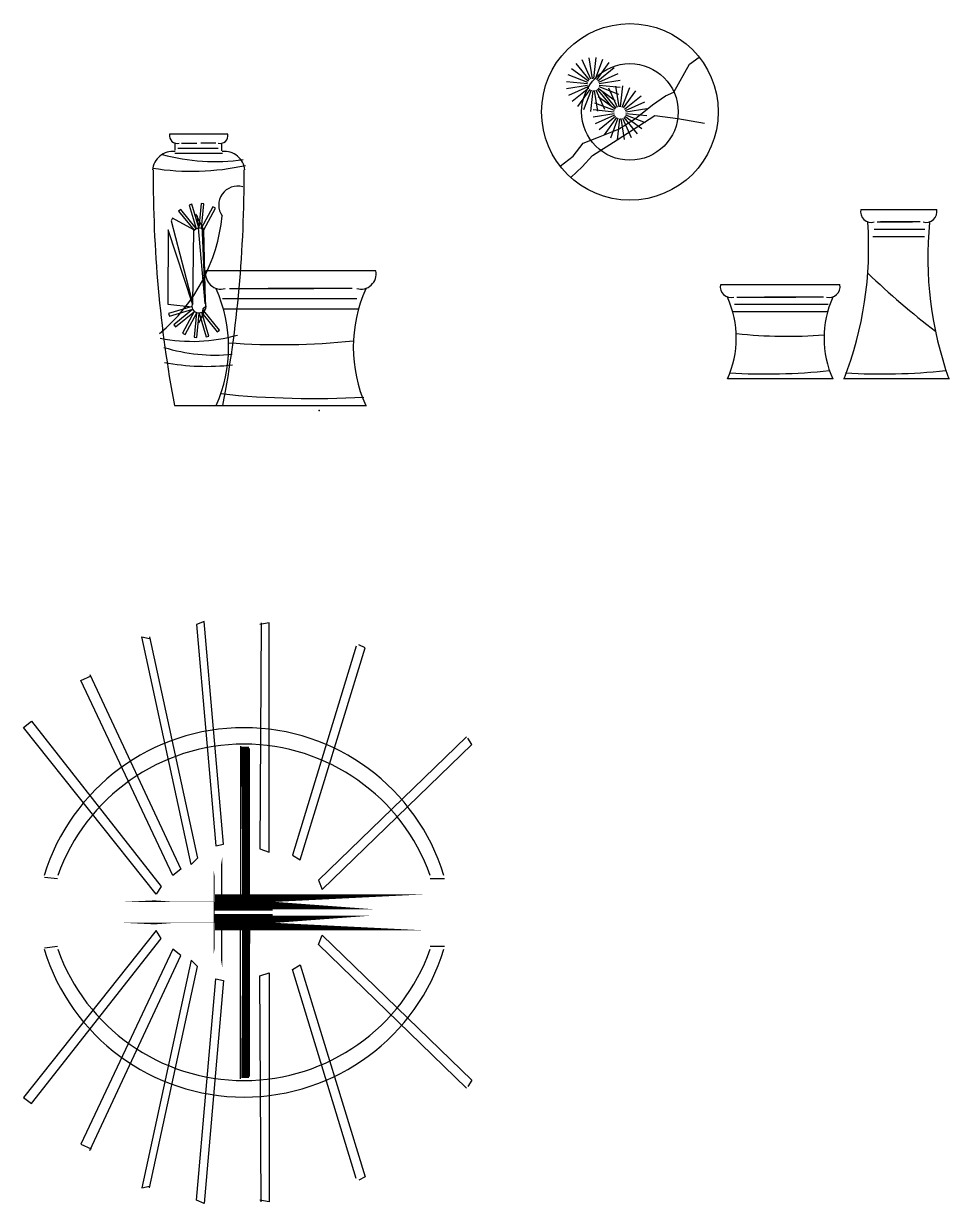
# Model space of a CAD drawing. Extents: x -42728 to 99010, y -18674 to 47645.
# Drawn here: x 57909 to 58834, y 3375 to 4554 of the extents above; entities that cross this region are included whole.
import ezdxf

# ---------------------------------------------------------------- set-up
doc = ezdxf.new("R2010")
doc.units = 0
doc.header["$LTSCALE"] = 100
doc.header["$MEASUREMENT"] = 0
doc.layers.get('0').update_dxf_attribs({"linetype": 'CONTINUOUS'})
for name, color, linetype in [('00-ELE', 2, 'CONTINUOUS'), ('HATCH', 9, 'CONTINUOUS'), ('YANGTAI', 5, 'CONTINUOUS'), ('家具', 223, 'CONTINUOUS')]:
    doc.layers.add(name, color=color, linetype=linetype)
doc.styles.add('COMPLEX', font='COMPLEX')

# ---------------------------------------------------------------- blocks, each defined once
blk = doc.blocks.new('A$C63C56A86')
at = {"layer": 'HATCH'}
for p, q in [((75.20007078340859, 275.8949962272136), (17.1205938361818, 275.8949962272136)), ((22.22575839349884, 266.8552917303286), (22.22575839349884, 260.0304767661119)), ((65.59728515319875, 261.8693550820872), (25.46216791516053, 261.8693550820872)), ((69.10089751155465, 266.1728160161119), (69.10089751155465, 259.3479432296999)), ((70.02934468953754, 256.7020180151567), (22.30474730324931, 256.7020180151567)), ((223.3020723688533, 139.4983303674499), (53.37998327321839, 139.4983303674499)), ((204.0965011083754, 111.4470480772115), (70.06313143117586, 111.4470480772115)), ((205.7949925505673, 101.1123739433506), (70.88706309147528, 101.112373943336)), ((21.85386522664339, 4.880035054241489), (70.466799392947, 4.880035054241489)), ((62.84652605414158, 4.880035054241489), (213.8355295879301, 4.880035054241489))]:
    blk.add_line(p, q, dxfattribs=at)
for points in [[(28.93940923459013, 267.0366921490177), (44.1622868469567, 267.0366921490177)], [(63.38125538500026, 267.0366921490177), (48.15837777263368, 267.0366921490177)], [(77.01761407003505, 121.781722211058), (161.2265044959495, 121.781722211058)], [(199.6644415720366, 121.781722211058), (115.4555511461222, 121.781722211058)]]:
    blk.add_lwpolyline(points, dxfattribs=at)
for points in [[(26.08865946673905, 199.1500434370073), (41.54017737679533, 180.1353582238198), (43.66836160505773, 181.8647414005509), (28.21684369500144, 200.8794266137529)], [(36.6620919466659, 205.1682123223845), (43.66082808727515, 181.6878939277058), (46.28882022711332, 182.4712148033841), (39.29008408650407, 205.9515331980774)], [(48.73372332888539, 206.6819979454713), (46.21418356630602, 182.3107119952738), (48.94189563722466, 182.0287170673955), (51.46143539980403, 206.4000030176076)], [(60.46575716501684, 203.4609401676835), (48.8115185884817, 181.9089940216045), (51.22368115451536, 180.6046144616676), (62.8779197310505, 202.156560607732)], [(18.62313513577101, 189.5437029473223), (40.17508128183545, 106.2459822454375), (41.47946084177238, 180.3016269368063), (19.92751469570794, 191.9558655133415)], [(43.1905300541257, 195.9954158366863), (51.05741244149976, 180.5438979266301), (52.78679561827448, 106.7722315730471), (44.91991323084221, 193.8672316084385)], [(15.40207735795411, 106.1681869858412), (39.77336330813705, 103.6486472232909), (40.05535823604441, 106.3763592942387), (15.68407228580327, 180.5393811821241)], [(49.20869893950294, 185.4219833567595), (52.60994814537116, 106.7797650908296), (53.39326902109315, 104.1517729509915), (49.99201981516671, 182.7939912169359)], [(16.91586298102629, 94.09655560363626), (40.39618137574871, 101.0952917442455), (39.61286050002673, 103.7232838840691), (16.13254210536252, 96.72454774347443)], [(22.93403186640353, 83.52312312372396), (41.94871707962011, 98.97464103376569), (40.21933390284539, 101.1028252620135), (21.20464868968702, 85.65130735195726)], [(32.54037235610303, 76.05759879272682), (44.19461093263817, 97.60954493877671), (41.78244836660451, 98.91392449872819), (30.12820979006938, 77.36197835266375)], [(44.27240619223448, 72.83654101492448), (46.79194595481385, 97.20782696512197), (44.06423388383701, 97.48982189300023), (41.54469412131584, 73.11853594278818)], [(47.50142678475822, 89.9748360130734), (52.83104823928443, 101.6290745896231), (51.5266686794057, 99.21691202360398), (46.19704722482129, 87.5626734470543)], [(56.34403757445398, 74.35032663802576), (49.34530143384472, 97.83064503270452), (46.71730929400655, 97.04732415701164), (53.71604543461581, 73.56700576233288)], [(66.91747005438083, 80.36849552338845), (51.46595214432455, 99.38318073659048), (49.33776791606215, 97.65379755984486), (64.78928582611843, 78.63911234665738)], [(50.72248456257512, 101.7068698492194), (53.23276621298282, 104.2264096117697), (52.95077128507546, 101.4986975408219), (50.44048963472596, 98.97915777827166)]]:
    blk.add_lwpolyline(points, close=True, dxfattribs=at)
for centre, radius, start, end in [((24.64452965490636, 274.4171988286371), 7.667691657551744, 168.8878288180989, 285.7308097263161), ((67.67613496471313, 274.4171988286371), 7.667691657551744, 254.2691902736839, 11.11217118190147), ((20.36157800370711, 238.3307486695967), 20.45072787964904, 83.8943112351193, 174.6476703046515), ((62.27145465745707, 449.4921536681768), 200.817270110717, 254.7891191320039, 278.1419029014128), ((71.95908661591238, 238.3307486695967), 20.45072787964904, 5.352329695348605, 96.10568876488111), ((39.42420702546951, 489.6437503849857), 250.6278373339463, 261.0099178588138, 282.3263700869696), ((1262.753394649801, 235.1327068437504), 1262.080795745192, 179.7682121409062, 190.5118530065767), ((-1170.432730030181, 235.1327068437504), 1262.080795745163, 349.4881469934231, 0.2317878590937483), ((85.03997793552116, 205.2594510343015), 18.84497256710107, 74.07313374279177, 215.4781250021237), ((-105.7942977946659, 212.4811843941397), 176.4251540861773, 309.7541122448927, 354.092158568205), ((68.42785491063842, 136.5427355703259), 15.33538331510349, 168.8878288180989, 285.7308097263161), ((208.2542007314041, 136.5427355703259), 15.33538331510349, 254.2691902736839, 11.11217118190147), ((-66.66656909015728, 63.14947821396072), 142.6961218061722, 335.8990014833817, 24.10099851661828), ((343.3486247322289, 63.14947821396072), 142.6961218061722, 155.8990014833817, 204.1009985166183), ((39.67180349453702, 236.0567757039507), 167.0086717935601, 258.9734111213955, 285.773989502065), ((62.24423078249674, 226.2706297798841), 170.9378470201588, 252.7164787927375, 275.8382484819354), ((128.2358405755367, 763.6466299421854), 697.9071186932835, 265.7040598871924, 275.9676294166842), ((54.03946874765097, 271.3418364221116), 227.2654374409036, 259.3136102591685, 276.544719189058), ((160.5701746414416, 893.56515554011), 881.6071755005955, 263.9918593949999, 273.2859839566636)]:
    blk.add_arc(centre, radius, start, end, dxfattribs=at)
at = {"layer": 'YANGTAI'}
blk.add_point((166.4163862156274, -1.097626500268234e-05), dxfattribs=at)
blk = doc.blocks.new('A$C1BB12F81')
at = {"layer": '家具'}
blk.add_blockref('A$C63C56A86', (-2.280280023114756e-05, 3.966415533795953e-07), dxfattribs=at)
blk = doc.blocks.new('A$C21CD344A')
at = {"layer": 'HATCH'}
for p, q in [((50.75075850287976, 121.4574763780956), (47.41249674024584, 142.304427356893)), ((52.29913520348782, 121.5006627680386), (54.47020989768498, 142.5012768395363)), ((147.9204363220924, 136.0353484495254), (157.3879493025743, 143.0724963515213)), ((46.88264828112733, 119.0780182345306), (29.7811203472229, 131.458531108944)), ((47.9469785567635, 120.2034232885317), (34.63248357643897, 136.5882815462801)), ((49.26631891915167, 121.015012149609), (40.64621772205282, 140.287614777696)), ((53.80592970761063, 121.1416282383116), (61.3383857060835, 140.8647482587085)), ((55.16845645995636, 120.4048403987954), (67.5489693343552, 137.5063683326853)), ((56.29386151394283, 119.3405101231447), (72.67871977169125, 132.6550051034692)), ((132.2938206346153, 107.9194236642334), (147.9204363220924, 136.0353484495254)), ((45.78682591185498, 116.2086969780767), (24.78621184035728, 118.3797716722593)), ((46.1458604415966, 117.715491482214), (26.42274042121426, 125.2479474806723)), ((57.10545037502015, 118.0211697607565), (76.37805300312175, 126.6412709578408)), ((57.5479146035068, 116.5367301770284), (78.39486558230419, 119.8749919396623)), ((45.83001230181253, 114.6603202774686), (24.98306132301514, 111.3220585148347)), ((46.27247653029917, 113.1758806937405), (26.99987390219758, 104.5557794966562)), ((47.08406539134739, 111.8565403313523), (30.69920713362808, 98.54204535102781)), ((48.20947044536297, 110.7922100557162), (35.82895757096412, 93.69068212181173)), ((49.5719971977087, 110.0554222161854), (42.03954119923583, 90.3323021958031)), ((51.07879170183151, 109.6963876864584), (48.90771700763435, 88.69577361496067)), ((52.62716840243957, 109.7395740763868), (55.96543016507349, 88.89262309760397)), ((54.11160798616766, 110.182038304888), (62.7317091832374, 90.90943567678642)), ((55.43094834855583, 110.9936271659653), (68.74544332888036, 94.60876890820236)), ((56.495278624192, 112.1190322199664), (73.59680655809643, 99.7385193455384)), ((57.23206646372273, 113.481558972283), (76.95518648410507, 105.9491029738247)), ((57.59110099346435, 114.9883534764203), (78.59171506496205, 112.8172787822377)), ((74.65204755544255, 92.00608879563242), (61.33755257511802, 108.3909470533808)), ((75.97138791783073, 92.81767765670975), (67.35128672076098, 112.0902802847822)), ((77.45582750155882, 93.26014188519639), (74.1175657389249, 114.1070928639792)), ((79.00420420216687, 93.30332827512484), (81.17527889636403, 114.3039423466225)), ((80.51099870631879, 92.94429374541232), (88.04345470476255, 112.6674137658092)), ((81.87352545863541, 92.20750590589614), (94.25403833303426, 109.309033839786)), ((123.8758844296244, 104.1594460599272), (132.2938206346153, 107.9194236642334)), ((72.85092944030475, 89.51815698931478), (53.12780941989331, 97.05061298777309)), ((73.58771727980638, 90.88068374161685), (56.48618934590195, 103.2611966160448)), ((82.99893051265099, 91.14317563023087), (99.3837887703703, 104.4576706105554)), ((83.81051937369921, 89.82383526785725), (103.0831220018008, 98.44393646492699)), ((93.7986954726075, 81.5179964801473), (110.7603626818891, 95.42626961094811)), ((110.7603626818891, 95.42626961094811), (123.8758844296244, 104.1594460599272)), ((72.49189491056313, 88.01136248516286), (51.49128083903634, 90.18243717934547)), ((72.53508130049158, 86.46298578456936), (51.68813032169419, 83.12472402193544)), ((72.97754552897823, 84.97854620084127), (53.70494290087663, 76.35844500375697)), ((73.78913439005555, 83.65920583845309), (57.40427613230713, 70.34471085812856)), ((74.91453944407112, 82.59487556280237), (62.53402656964317, 65.49334762889794)), ((75.6127860063425, 60.49843912206143), (113.2842546688771, 84.73745082158439)), ((82.13601734723488, 82.79629267306609), (95.45051232755941, 66.41143441528857)), ((83.20034762287105, 83.92169772706711), (100.3018755567755, 71.54118485262461)), ((83.93713546243089, 85.28422447936919), (103.6602554827841, 77.75176848091087)), ((84.25298360218585, 88.33939568412916), (105.0999345809832, 91.67765744676308)), ((84.2961699921434, 86.7910189835211), (105.2967840636411, 84.61994428933849)), ((113.2842546688771, 84.73745082158439), (136.0220234330191, 81.55323989744375)), ((56.98736012082372, 63.11368102047436), (76.69832335344108, 70.99874615781027)), ((76.27706619638775, 81.85808772328619), (68.74461019791488, 62.1349677028893)), ((77.78386070051056, 81.49905319355912), (75.6127860063425, 60.49843912206143)), ((76.69832335344108, 70.99874615781027), (93.7986954726075, 81.5179964801473)), ((79.33223740111862, 81.54223958347302), (82.67049916375254, 60.69528860470473)), ((80.81667698484671, 81.98470381197421), (89.43677818194556, 62.71210118388717)), ((136.0220234330191, 81.55323989744375), (162.829713667059, 77.16895343127271)), ((41.68632616156538, 57.00034799237346), (56.98736012082372, 63.11368102047436)), ((50.91611199216277, 44.56615332171805), (75.6127860063425, 60.49843912206143)), ((31.63140296233178, 43.90058331897035), (41.68632616156538, 57.00034799237346)), ((18.70197554650076, 33.92184344745783), (31.63140296233178, 43.90058331897035)), ((40.4238904723461, 33.50471389319591), (50.91611199216277, 44.56615332171805)), ((29.26112588927208, 22.60855411295506), (40.4238904723461, 33.50471389319591))]:
    blk.add_line(p, q, dxfattribs=at)
for radius in [88.24409224506553, 48.24409224506553]:
    blk.add_circle((88.24415128068358, 88.24408208240948), radius, dxfattribs=at)
blk = doc.blocks.new('A$C7288713F')
at = {"layer": '家具'}
blk.add_blockref('A$C21CD344A', (-4.292764788260683e-05, 5.572452209889889e-06), dxfattribs=at)
blk = doc.blocks.new('A$C657E4250')
at = {"layer": 'HATCH'}
for p, q in [((140.2013656400231, 169.1873632283214), (216.1465553809394, 169.1873632283214)), ((152.4563215128292, 142.3171937314592), (203.8915995081625, 142.3171937314446)), ((153.6452655223693, 149.5514656251589), (204.4683516703517, 149.5514656251589)), ((0.5206427135708509, 94.232803485761), (119.4661050804862, 94.232803485761)), ((13.96454259588791, 74.596905882584), (107.7879013699276, 74.596905882584)), ((12.77559858634777, 67.36263398888423), (107.2111492077092, 67.36263398886967)), ((112.8395251338516, -3.233496499888133e-06), (7.147222660205443, -3.233496499888133e-06)), ((228.8701594555605, -3.233496499888133e-06), (123.1778569819435, -3.233496499888133e-06))]:
    blk.add_line(p, q, dxfattribs=at)
for points in [[(156.7477071978064, 156.7857375188441), (192.043841891209, 156.7857375188441)], [(199.6002138231852, 156.7857375188441), (160.0041745463241, 156.7857375188441)], [(16.54633383773034, 81.83117777628013), (75.49255713587627, 81.83117777628013)], [(102.919763522732, 81.83117777628377), (43.97354022458603, 81.83117777628377)]]:
    blk.add_lwpolyline(points, dxfattribs=at)
for centre, radius, start, end in [((150.7348757862492, 167.1184468703404), 10.73476832057244, 168.8878288180985, 285.7308097263161), ((205.6130452347716, 167.1184468703404), 10.73476832057244, 254.2691902736839, 11.11217118190115), ((-215.9047604343359, 131.3625213591995), 364.1242815326841, 338.8529454985721, 3.963599904795771), ((568.7720802877593, 121.5443457199117), 361.4699929312532, 174.4455263532091, 199.6485784754264), ((739.6222060456203, 728.2041394103126), 859.358568397261, 226.4289006988401, 232.3710143036665), ((10.53350242617307, 92.16388712776188), 10.73476832057244, 168.8878288180985, 285.7308097263161), ((108.9325949343183, 92.16388712776552), 10.73476832057244, 254.2691902736839, 11.11217118190115), ((-84.03259437441011, 40.78860697830623), 99.88728526432052, 335.8990014833817, 24.10099851661829), ((203.4986917348724, 40.78860697830987), 99.88728526432052, 155.8990014833817, 204.1009985166183), ((67.06700496886333, 531.1366131880768), 488.5349830852984, 264.0323705833157, 274.2959401128076), ((44.4329711227474, 622.0795811066182), 617.1250228504168, 266.7140160433364, 276.0081406050001), ((160.4636054444854, 622.0795811066182), 617.1250228504168, 266.7140160433364, 276.0081406050001)]:
    blk.add_arc(centre, radius, start, end, dxfattribs=at)
blk = doc.blocks.new('A$C14272AF1')
at = {"layer": '家具'}
blk.add_blockref('A$C657E4250', (1.916744804475456e-05, 1.120397064369172e-05), dxfattribs=at)
blk = doc.blocks.new('A$C3AA84F54')
at = {"linetype": 'Continuous'}
for p, q in [((363.1288837794327, 1162.976550476915), (347.5547688675051, 1156.747071073536)), ((347.5547688675051, 1156.747071073536), (386.490056147326, 714.4540334337235)), ((402.0641710592536, 717.5687731354119), (363.1288837794327, 1162.976550476915)), ((477.3390598002406, 1159.861810775225), (474.743373981586, 708.2245540303447)), ((492.9131747121683, 1159.861810775225), (474.743373981586, 1156.747071073536)), ((492.9131747121683, 701.9950746269678), (492.9131747121683, 1159.861810775225)), ((337.1720255928849, 677.0771570134566), (238.5359644840064, 1131.829153460025)), ((238.5359644840064, 1131.829153460025), (254.1100793959358, 1128.714413758336)), ((254.1100793959358, 1131.829153460025), (350.1504546861597, 689.5361158202122)), ((666.8241245620338, 1113.140715249892), (539.6355194479529, 695.7655952235909)), ((555.2096343598805, 686.4213761185238), (684.993925292616, 1110.025975548204)), ((684.993925292616, 1110.025975548204), (672.015496199343, 1116.255454951581)), ((116.5387310072347, 1044.616441812739), (137.3042175564733, 1053.960660917804)), ((300.8324241317205, 655.2739791016356), (116.5387310072347, 1044.616441812739)), ((134.7085317378187, 1057.075400619495), (316.4065390436481, 667.7329379083912)), ((2.328554986428571, 951.1742507620747), (17.90266989835618, 963.6332095688285)), ((267.0885084892088, 617.8971026813688), (2.328554986428571, 951.1742507620747)), ((17.90266989835618, 963.6332095688285), (277.4712517638272, 633.4708011898147)), ((887.457419147684, 932.4858125519404), (591.5492358210468, 645.9297599965685)), ((897.8401624223025, 916.9121140434963), (890.0531049663387, 929.371072850252)), ((435.8080867017652, 913.7973743418079), (435.8080867017652, 608.5528835763034)), ((453.9778874323474, 605.438143874615), (451.3822016136928, 910.6826346401194)), ((599.3362932770106, 627.241321786436), (897.8401624223025, 916.9121140434963)), ((386.490056147326, 714.4540334337235), (402.0641710592536, 717.5687731354119)), ((474.743373981586, 708.2245540303447), (492.9131747121683, 701.9950746269678)), ((350.1504546861597, 689.5361158202122), (337.1720255928849, 677.0771570134566)), ((539.6355194479529, 695.7655952235909), (555.2096343598805, 686.4213761185238)), ((316.4065390436481, 667.7329379083912), (300.8324241317205, 655.2739791016356)), ((43.85952808490401, 652.1592393999472), (69.81638627145003, 649.0444996982587)), ((591.5492358210468, 645.9297599965685), (599.3362932770106, 627.241321786436)), ((814.7782162253516, 649.0444996982587), (843.330760230554, 649.0444996982587)), ((277.4712517638272, 633.4708011898147), (267.0885084892088, 617.8971026813688)), ((498.1045463494775, 605.438143874615), (453.9778874323474, 605.438143874615)), ((498.1045463494775, 586.7497056644806), (498.1045463494775, 605.438143874615)), ((498.1045463494775, 576.2268446003254), (498.1045463494775, 557.5384063901929)), ((267.0885084892088, 545.0794475834373), (2.328554986428571, 211.8022995027313)), ((277.4712517638272, 529.5057490749914), (267.0885084892088, 545.0794475834373)), ((435.8080867017652, 249.1791759229982), (435.8080867017652, 554.4236666885026)), ((453.9778874323474, 557.5384063901929), (451.3822016136928, 252.2939156246866)), ((498.1045463494775, 557.5384063901929), (453.9778874323474, 557.5384063901929)), ((17.90266989835618, 199.3433406959775), (277.4712517638272, 529.5057490749914)), ((591.5492358210468, 517.0467902682376), (599.3362932770106, 535.7352284783701)), ((599.3362932770106, 535.7352284783701), (897.8401624223025, 246.0644362213097)), ((43.85952808490401, 510.8173108648589), (69.81638627145003, 513.9320505665473)), ((300.8324241317205, 507.7025711631704), (116.5387310072347, 118.3601084520669)), ((134.7085317378187, 105.9011496453113), (316.4065390436481, 495.2436123564148)), ((316.4065390436481, 495.2436123564148), (300.8324241317205, 507.7025711631704)), ((887.457419147684, 230.4907377128657), (591.5492358210468, 517.0467902682376)), ((814.7782162253516, 513.9320505665473), (843.330760230554, 513.9320505665473)), ((337.1720255928849, 485.8993932513495), (238.5359644840064, 31.14739680478124)), ((254.1100793959358, 31.14739680478124), (350.1504546861597, 473.4404344445938)), ((350.1504546861597, 473.4404344445938), (337.1720255928849, 485.8993932513495)), ((539.6355194479529, 467.2109550412151), (555.2096343598805, 476.5551741462823)), ((555.2096343598805, 476.5551741462823), (684.993925292616, 52.9505747166022)), ((347.5547688675051, 6.229479191270002), (386.490056147326, 448.5225168310826)), ((386.490056147326, 448.5225168310826), (402.0641710592536, 445.4077771293942)), ((474.743373981586, 454.7519962344613), (492.9131747121683, 460.9814756378382)), ((477.3390598002406, 3.114739489581552), (474.743373981586, 454.7519962344613)), ((492.9131747121683, 460.9814756378382), (492.9131747121683, 3.114739489581552)), ((666.8241245620338, 49.83583501491376), (539.6355194479529, 467.2109550412151)), ((402.0641710592536, 445.4077771293942), (363.1288837794327, -2.121087163686752e-07)), ((897.8401624223025, 246.0644362213097), (890.0531049663387, 233.6054774145541)), ((2.328554986428571, 211.8022995027313), (17.90266989835618, 199.3433406959775)), ((116.5387310072347, 118.3601084520669), (137.3042175564733, 109.0158893470016)), ((684.993925292616, 52.9505747166022), (672.015496199343, 46.72109531322531)), ((238.5359644840064, 31.14739680478124), (254.1100793959358, 34.26213650646969)), ((363.1288837794327, -2.121087163686752e-07), (347.5547688675051, 6.229479191270002)), ((492.9131747121683, 3.114739489581552), (474.743373981586, 6.229479191270002))]:
    blk.add_line(p, q, dxfattribs=at)
for points, const_width in [([(444.6859659610564, 912.4104037367306), (447.0881662655393, 606.85115556044)], 15), ([(439.8815653520924, 909.5277693199732), (439.8815653520924, 603.9685211436827), (447.0881662655393, 601.0858867269253), (451.8925668745032, 912.4104037367306)], 2), ([(447.0881662655393, 909.5277693199732), (447.0881662655393, 615.4990588107121)], 15), ([(444.6859659610564, 909.5277693199732), (447.0881662655393, 598.203252310168)], 4), ([(391.8375592624488, 592.4379834766532), (497.5343726596657, 592.4379834766532), (499.9365729641486, 592.4379834766532), (391.8375592624488, 592.4379834766532), (391.8375592624488, 601.0858867269253), (389.4353589579659, 586.6727146431385), (389.4353589579659, 595.3206178934106), (499.9365729641486, 595.3206178934106), (384.630958349002, 603.9685211436827), (499.9365729641486, 609.7337899771974), (384.630958349002, 609.7337899771974)], 15), ([(391.8375592624488, 570.5385667881528), (497.5343726596657, 570.5385667881528), (499.9365729641486, 570.5385667881528), (391.8375592624488, 570.5385667881528), (391.8375592624488, 561.8906635378808), (389.4353589579659, 576.3038356216675), (389.4353589579659, 567.6559323713955), (499.9365729641486, 567.6559323713955), (384.630958349002, 559.0080291211234), (499.9365729641486, 553.2427602876087), (384.630958349002, 553.2427602876087)], 15), ([(444.6859659610564, 253.4487809448328), (447.0881662655393, 564.7732979546381)], 4), ([(444.6859659610564, 250.5661465280755), (447.0881662655393, 556.125394704366)], 15), ([(439.8815653520924, 253.4487809448328), (439.8815653520924, 559.0080291211234), (447.0881662655393, 561.8906635378808), (451.8925668745032, 250.5661465280755)], 2), ([(447.0881662655393, 253.4487809448328), (447.0881662655393, 547.477491454094)], 15)]:
    blk.add_lwpolyline(points, dxfattribs=dict(at, const_width=const_width))
for centre, radius, start, end in [((442.847538795213, 532.4252278469394), 418.0152363103273, 17.08781596066632, 162.9121840393337), ((442.847538795213, 522.2583057803895), 395.2867532815899, 19.66089979491309, 160.3391002050869), ((442.847538795213, 630.5513224178667), 418.0152363103273, 197.0878159606663, 342.9121840393337), ((442.847538795213, 640.7182444844166), 395.2867532815899, 199.6608997949131, 340.3391002050869)]:
    blk.add_arc(centre, radius, start, end, dxfattribs=at)
at = {"linetype": 'Continuous', "style": 'COMPLEX', "flags": 9}
for tag in ['YSIZE', 'XSIZE']:
    blk.add_attdef(tag, (-3.089899109909311e-07, 1.655489054046484), '', height=0.5, dxfattribs=at)
blk = doc.blocks.new('A$C60AB7E25')
at = {"layer": '00-ELE', "xscale": 0.5, "yscale": 0.5, "zscale": 0.5}
blk.add_blockref('A$C3AA84F54', (-1.164287025945669, -4.62090247310698e-06), dxfattribs=at)

msp = doc.modelspace()

# ---------------------------------------------------------------- block references
for name, p in [('A$C7288713F', (58426.95252939174, 4377.061616242485)), ('A$C1BB12F81', (58038.14398865565, 4167.059811785555)), ('A$C14272AF1', (58605.59418588981, 4198.560026369378)), ('A$C60AB7E25', (57909.35649180633, 3374.908710761956))]:
    msp.add_blockref(name, p)

doc.saveas('drawing.dxf')
